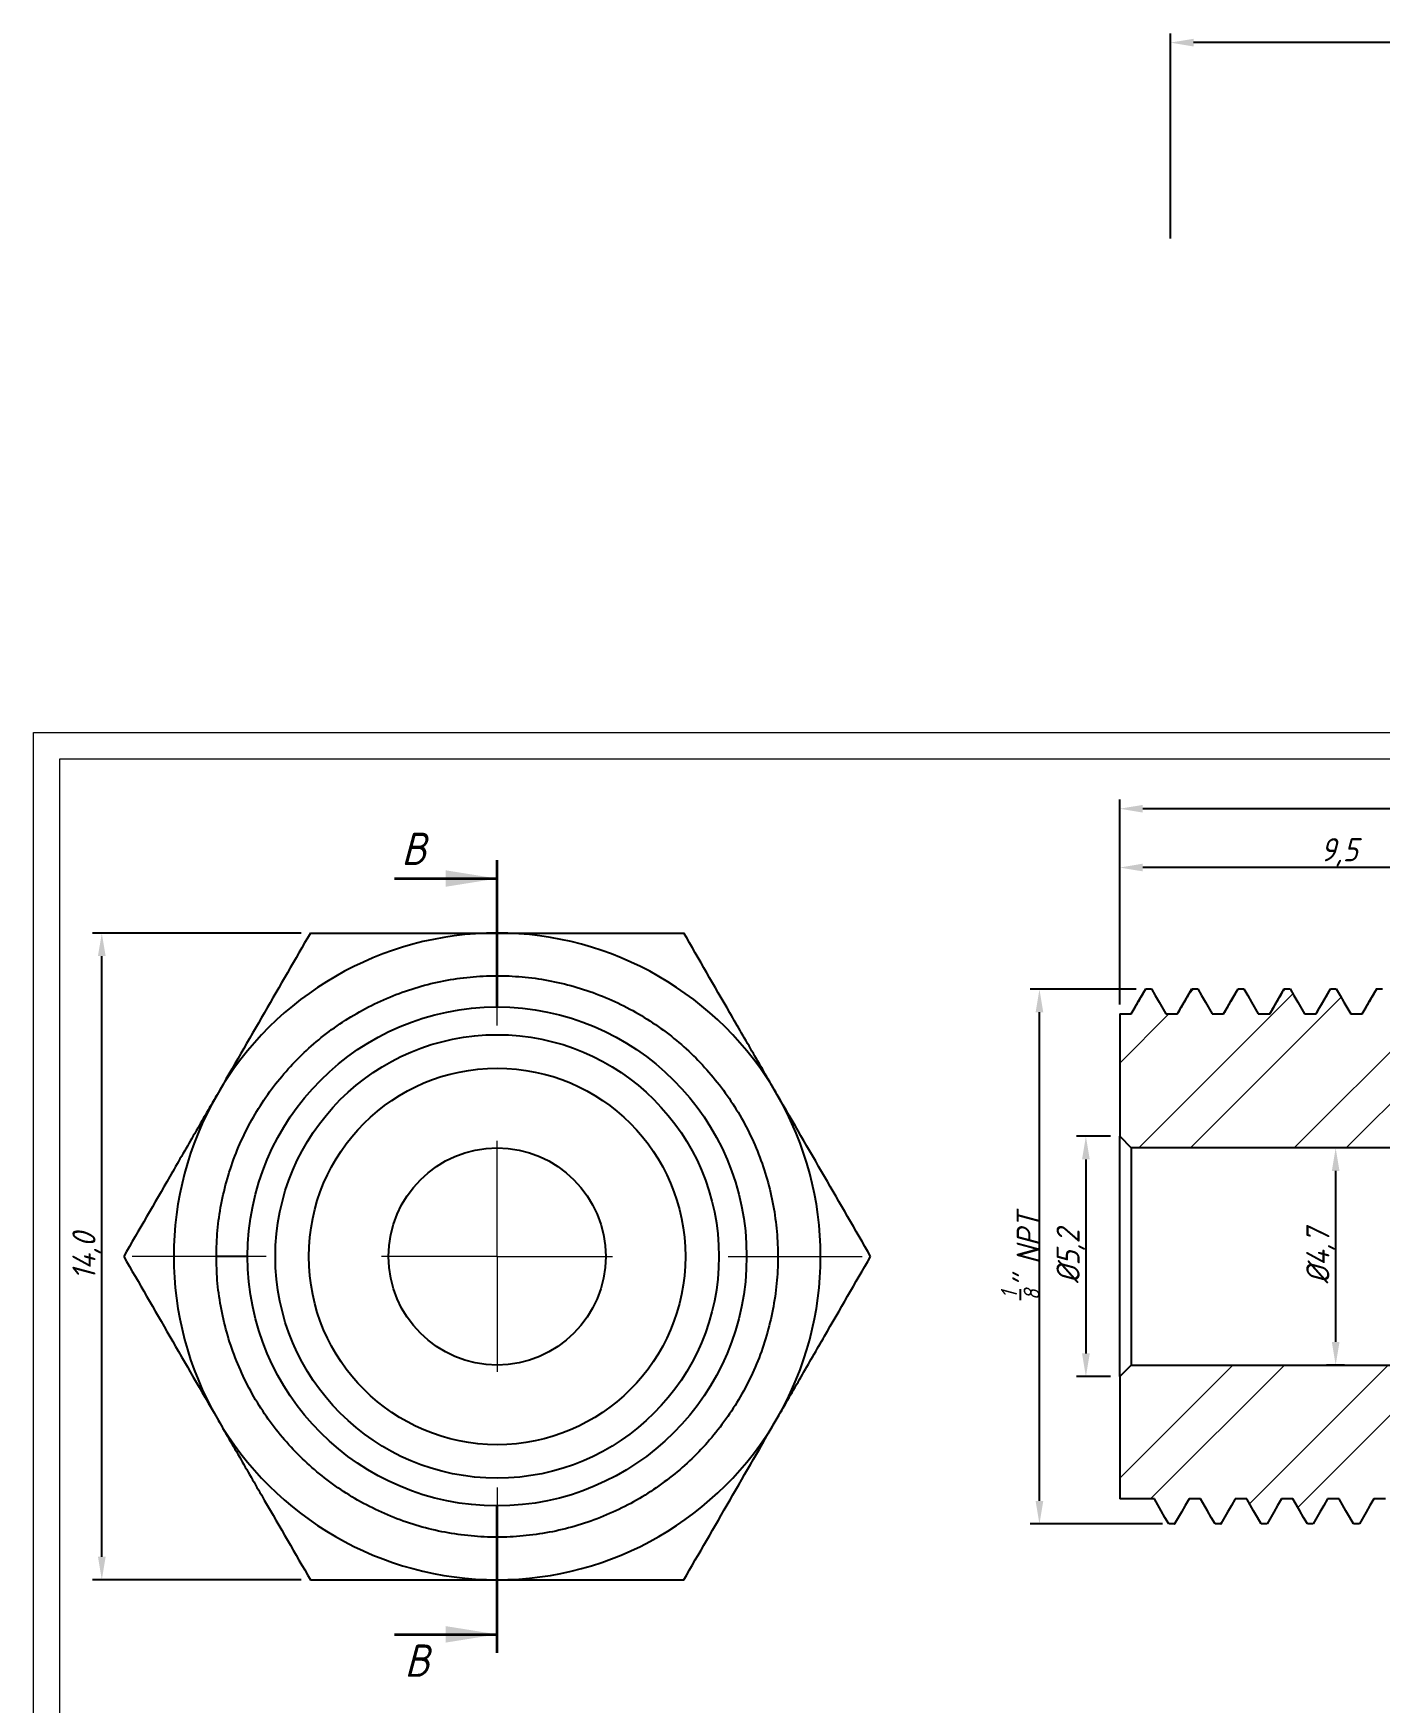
# Model space of a CAD drawing. Header units: millimetres. Extents: x 1419 to 2871, y 617 to 1285.
# Drawn here: x 1419.4 to 1448.54, y 647.47 to 683.6 of the extents above; entities that cross this region are included whole.
import ezdxf

# ---------------------------------------------------------------- set-up
doc = ezdxf.new("R2010")
doc.units = ezdxf.units.MM
doc.linetypes.add('PHANTOM', pattern=[12.7, 6.35, -1.27, 1.27, -1.27, 1.27, -1.27])
doc.linetypes.add('SLD-Solid', pattern=[0])
doc.styles.add('GENISO', font='geniso.shx', dxfattribs={"oblique": 15})
doc.dimstyles.new('Scale', dxfattribs={"dimscale": 0.2, "dimtxt": 2.5, "dimasz": 2.5, "dimexe": 1, "dimexo": 1, "dimgap": 0.2, "dimtad": 1, "dimdec": 1, "dimzin": 0, "dimtxsty": 'GENISO', "dimcen": 2.5, "dimclrd": 1, "dimclre": 1, "dimclrt": 7, "dimadec": 0, "dimazin": 0, "dimtfac": 1, "dimtdec": 1, "dimtmove": 0, "dimatfit": 3, "dimfxl": 1, "dimtzin": 0, "dimlwd": -1, "dimlwe": -1, "dimarcsym": 0})
pattern_1 = [(45, (1417.4117, 596.5226), (-1.6838, 1.6838), []), (45, (1418.5343, 596.5226), (-1.6838, 1.6838), [])]

# ---------------------------------------------------------------- blocks, each defined once
blk = doc.blocks.new('SW_CENTERMARKSYMBOL_0')
at = {"color": 0, "linetype": 'Continuous', "lineweight": 0}
for p, q in [((0, 20), (0, 31.6)), ((0, 0), (0, 10)), ((-20, 0), (-31.6, 0)), ((0, 0), (-10, 0)), ((0, 0), (0, -10)), ((0, 0), (10, 0)), ((20, 0), (31.6, 0)), ((0, -20), (0, -31.6))]:
    blk.add_line(p, q, dxfattribs=at)
blk = doc.blocks.new('*D58')
at = {"color": 1, "transparency": 16777216}
for p, q in [((1442.912, 662.577), (1442.912, 667.018)), ((1469.712, 662.727), (1469.712, 667.018)), ((1469.212, 666.818), (1443.412, 666.818))]:
    blk.add_line(p, q, dxfattribs=at)
for points in [[(1443.412, 666.901), (1443.412, 666.735), (1442.912, 666.818)], [(1469.212, 666.901), (1469.212, 666.735), (1469.712, 666.818)]]:
    blk.add_solid(points, dxfattribs=at)
at = {"layer": 'Defpoints', "color": 0, "transparency": 16777216}
for p in [(1442.912, 666.818), (1442.912, 662.377), (1469.712, 662.527)]:
    blk.add_point(p, dxfattribs=at)
at = {"color": 7, "transparency": 16777216, "insert": (1456.312, 667.146), "char_height": 0.5, "attachment_point": 5, "style": 'GENISO'}
blk.add_mtext('26,8', dxfattribs=at)
blk = doc.blocks.new('*D61')
at = {"color": 1, "transparency": 16777216}
for p, q in [((1442.912, 662.577), (1442.912, 665.745)), ((1451.912, 665.545), (1443.412, 665.545)), ((1452.412, 664.327), (1452.412, 665.745))]:
    blk.add_line(p, q, dxfattribs=at)
for points in [[(1443.412, 665.629), (1443.412, 665.462), (1442.912, 665.545)], [(1451.912, 665.629), (1451.912, 665.462), (1452.412, 665.545)]]:
    blk.add_solid(points, dxfattribs=at)
at = {"layer": 'Defpoints', "color": 0, "transparency": 16777216}
for p in [(1442.912, 665.545), (1452.412, 664.127), (1442.912, 662.377)]:
    blk.add_point(p, dxfattribs=at)
at = {"color": 7, "transparency": 16777216, "insert": (1447.662, 665.873), "char_height": 0.5, "attachment_point": 5, "style": 'GENISO'}
blk.add_mtext('9,5', dxfattribs=at)
blk = doc.blocks.new('*D64')
at = {"color": 1, "transparency": 16777216}
for p, q in [((1448.197, 659.477), (1447.386, 659.477)), ((1447.586, 658.977), (1447.586, 655.277)), ((1447.774, 654.777), (1447.386, 654.777))]:
    blk.add_line(p, q, dxfattribs=at)
for points in [[(1447.503, 658.977), (1447.669, 658.977), (1447.586, 659.477)], [(1447.503, 655.277), (1447.669, 655.277), (1447.586, 654.777)]]:
    blk.add_solid(points, dxfattribs=at)
at = {"layer": 'Defpoints', "color": 0, "transparency": 16777216}
for p in [(1448.397, 659.477), (1447.586, 654.777), (1447.974, 654.777)]:
    blk.add_point(p, dxfattribs=at)
at = {"color": 7, "transparency": 16777216, "insert": (1447.259, 657.127), "char_height": 0.5, "attachment_point": 5, "rotation": 90, "style": 'GENISO'}
blk.add_mtext('%%C4,7', dxfattribs=at)
blk = doc.blocks.new('*D70')
at = {"color": 1, "transparency": 16777216}
for p, q in [((1442.712, 659.727), (1441.98, 659.727)), ((1442.18, 659.227), (1442.18, 655.027)), ((1442.712, 654.527), (1441.98, 654.527))]:
    blk.add_line(p, q, dxfattribs=at)
for points in [[(1442.097, 659.227), (1442.264, 659.227), (1442.18, 659.727)], [(1442.097, 655.027), (1442.264, 655.027), (1442.18, 654.527)]]:
    blk.add_solid(points, dxfattribs=at)
at = {"layer": 'Defpoints', "color": 0, "transparency": 16777216}
for p in [(1442.912, 659.727), (1442.18, 654.527), (1442.912, 654.527)]:
    blk.add_point(p, dxfattribs=at)
at = {"color": 7, "transparency": 16777216, "insert": (1441.853, 657.127), "char_height": 0.5, "attachment_point": 5, "rotation": 90, "style": 'GENISO'}
blk.add_mtext('%%C5,2', dxfattribs=at)
blk = doc.blocks.new('*D72')
at = {"color": 1, "transparency": 16777216}
for p, q in [((1443.268, 662.912), (1440.975, 662.912)), ((1441.175, 651.836), (1441.175, 662.412)), ((1443.837, 651.336), (1440.975, 651.336))]:
    blk.add_line(p, q, dxfattribs=at)
for points in [[(1441.092, 662.412), (1441.258, 662.412), (1441.175, 662.912)], [(1441.092, 651.836), (1441.258, 651.836), (1441.175, 651.336)]]:
    blk.add_solid(points, dxfattribs=at)
at = {"layer": 'Defpoints', "color": 0, "transparency": 16777216}
for p in [(1441.175, 662.912), (1443.468, 662.912), (1444.037, 651.336)]:
    blk.add_point(p, dxfattribs=at)
at = {"color": 7, "transparency": 16777216, "insert": (1440.762, 657.124), "char_height": 0.5, "attachment_point": 5, "rotation": 90, "style": 'GENISO'}
blk.add_mtext('{\\H0.7x;\\S1/8;}" NPT', dxfattribs=at)
blk = doc.blocks.new('*D75')
at = {"color": 1, "transparency": 16777216}
for p, q in [((1425.196, 664.127), (1420.682, 664.127)), ((1420.882, 650.627), (1420.882, 663.627)), ((1425.196, 650.127), (1420.682, 650.127))]:
    blk.add_line(p, q, dxfattribs=at)
for points in [[(1420.798, 663.627), (1420.965, 663.627), (1420.882, 664.127)], [(1420.798, 650.627), (1420.965, 650.627), (1420.882, 650.127)]]:
    blk.add_solid(points, dxfattribs=at)
at = {"layer": 'Defpoints', "color": 0, "transparency": 16777216}
for p in [(1420.882, 664.127), (1425.396, 664.127), (1425.396, 650.127)]:
    blk.add_point(p, dxfattribs=at)
at = {"color": 7, "transparency": 16777216, "insert": (1420.554, 657.127), "char_height": 0.5, "attachment_point": 5, "rotation": 90, "style": 'GENISO'}
blk.add_mtext('14,0', dxfattribs=at)

msp = doc.modelspace()

# ---------------------------------------------------------------- hatches: boundary and pattern name
at = {"linetype": 'Continuous', "lineweight": 18, "true_color": 0xf26722}
h = msp.add_hatch(dxfattribs=at)
h.set_pattern_fill('ANSI32', color=30, scale=0.25, style=0)
h.set_pattern_definition(pattern_1)
h.paths.add_polyline_path([(1452.412, 662.377), (1450.912, 662.377), (1450.6, 662.918), (1450.475, 662.918), (1450.162, 662.377), (1449.912, 662.377), (1449.6, 662.918), (1449.475, 662.918), (1449.162, 662.377), (1448.912, 662.377), (1448.6, 662.918), (1448.475, 662.918), (1448.162, 662.377), (1447.912, 662.377), (1447.6, 662.918), (1447.475, 662.918), (1447.162, 662.377), (1446.912, 662.377), (1446.6, 662.918), (1446.475, 662.918), (1446.162, 662.377), (1445.912, 662.377), (1445.6, 662.918), (1445.475, 662.918), (1445.162, 662.377), (1444.912, 662.377), (1444.6, 662.918), (1444.475, 662.918), (1444.162, 662.377), (1443.912, 662.377), (1443.6, 662.918), (1443.475, 662.918), (1443.162, 662.377), (1442.912, 662.377), (1442.912, 659.727), (1443.162, 659.477), (1460.212, 659.477), (1460.212, 661.202), (1466.712, 661.202), (1469.712, 661.927), (1469.712, 662.527), (1468.2, 662.527), (1467.809, 663.203), (1467.653, 663.203), (1467.262, 662.527), (1466.95, 662.527), (1466.559, 663.203), (1466.403, 663.203), (1466.012, 662.527), (1465.7, 662.527), (1465.309, 663.203), (1465.153, 663.203), (1464.762, 662.527), (1464.45, 662.527), (1464.059, 663.203), (1463.903, 663.203), (1463.512, 662.527), (1463.2, 662.527), (1462.809, 663.203), (1462.653, 663.203), (1462.262, 662.527), (1461.95, 662.527), (1461.559, 663.203), (1461.403, 663.203), (1461.012, 662.527), (1458.712, 662.527), (1458.712, 664.127), (1452.412, 664.127)], flags=0)
h = msp.add_hatch(dxfattribs=at)
h.set_pattern_fill('ANSI32', color=30, scale=0.25, style=0)
h.set_pattern_definition(pattern_1)
h.paths.add_polyline_path([(1452.412, 650.127), (1458.712, 650.127), (1458.712, 651.727), (1460.387, 651.727), (1460.778, 651.05), (1460.934, 651.05), (1461.325, 651.727), (1461.637, 651.727), (1462.028, 651.05), (1462.184, 651.05), (1462.575, 651.727), (1462.887, 651.727), (1463.278, 651.05), (1463.434, 651.05), (1463.825, 651.727), (1464.137, 651.727), (1464.528, 651.05), (1464.684, 651.05), (1465.075, 651.727), (1465.387, 651.727), (1465.778, 651.05), (1465.934, 651.05), (1466.325, 651.727), (1466.637, 651.727), (1467.028, 651.05), (1467.184, 651.05), (1467.575, 651.727), (1469.712, 651.727), (1469.712, 652.327), (1466.712, 653.052), (1460.212, 653.052), (1460.212, 654.777), (1443.162, 654.777), (1442.912, 654.527), (1442.912, 651.877), (1443.662, 651.877), (1443.975, 651.336), (1444.1, 651.336), (1444.412, 651.877), (1444.662, 651.877), (1444.975, 651.336), (1445.1, 651.336), (1445.412, 651.877), (1445.662, 651.877), (1445.975, 651.336), (1446.1, 651.336), (1446.412, 651.877), (1446.662, 651.877), (1446.975, 651.336), (1447.1, 651.336), (1447.412, 651.877), (1447.662, 651.877), (1447.975, 651.336), (1448.1, 651.336), (1448.412, 651.877), (1448.662, 651.877), (1448.975, 651.336), (1449.1, 651.336), (1449.412, 651.877), (1449.662, 651.877), (1449.975, 651.336), (1450.1, 651.336), (1450.412, 651.877), (1452.412, 651.877)], flags=0)

# ---------------------------------------------------------------- linework, layer by layer
at = {"color": 1}
for p, q in [((1444.01, 679.16), (1444.01, 683.601)), ((1470.31, 683.401), (1444.51, 683.401))]:
    msp.add_line(p, q, dxfattribs=at)
at = {"color": 240, "linetype": 'PHANTOM', "lineweight": 35, "true_color": 0xed1f24}
for p, q in [((1429.438, 662.529), (1429.438, 665.704)), ((1429.438, 648.55), (1429.438, 651.727))]:
    msp.add_line(p, q, dxfattribs=at)
at = {"color": 240, "linetype": 'Continuous', "lineweight": 35, "true_color": 0xed1f24}
for p, q in [((1427.215, 665.307), (1429.438, 665.307)), ((1427.215, 648.947), (1429.438, 648.947))]:
    msp.add_line(p, q, dxfattribs=at)
at = {"color": 5, "linetype": 'Continuous', "lineweight": 25}
for p, q in [((1443.468, 662.909), (1443.475, 662.918)), ((1443.475, 662.918), (1443.6, 662.918)), ((1444.475, 662.918), (1444.6, 662.918)), ((1445.468, 662.908), (1445.475, 662.918)), ((1445.475, 662.918), (1445.6, 662.918)), ((1446.475, 662.918), (1446.6, 662.918)), ((1447.468, 662.906), (1447.475, 662.918)), ((1447.475, 662.918), (1447.6, 662.918)), ((1448.475, 662.918), (1448.6, 662.918)), ((1442.912, 662.377), (1442.912, 659.727)), ((1442.912, 662.377), (1443.162, 662.377)), ((1443.912, 662.377), (1444.162, 662.377)), ((1444.912, 662.377), (1445.162, 662.377)), ((1445.912, 662.377), (1446.162, 662.377)), ((1446.912, 662.377), (1447.162, 662.377)), ((1447.912, 662.377), (1448.162, 662.377)), ((1442.912, 659.727), (1443.162, 659.477)), ((1442.912, 654.527), (1442.912, 659.727)), ((1460.212, 659.477), (1443.162, 659.477)), ((1443.162, 659.477), (1443.162, 654.777)), ((1424.038, 657.127), (1423.361, 657.127)), ((1443.162, 654.777), (1442.912, 654.527)), ((1443.162, 654.777), (1460.212, 654.777)), ((1442.912, 654.527), (1442.912, 651.877)), ((1443.662, 651.877), (1442.912, 651.877)), ((1444.662, 651.877), (1444.412, 651.877)), ((1445.662, 651.877), (1445.412, 651.877)), ((1446.662, 651.877), (1446.412, 651.877)), ((1447.662, 651.877), (1447.412, 651.877)), ((1448.662, 651.877), (1448.412, 651.877)), ((1444.1, 651.336), (1443.975, 651.336)), ((1445.1, 651.336), (1444.975, 651.336)), ((1446.1, 651.336), (1445.975, 651.336)), ((1447.1, 651.336), (1446.975, 651.336)), ((1448.1, 651.336), (1447.975, 651.336))]:
    msp.add_line(p, q, dxfattribs=at)
at = {"color": 7, "linetype": 'SLD-Solid', "lineweight": 15}
for points in [[(1419.401, 668.466), (1477.665, 668.466), (1477.665, 627.767), (1419.401, 627.767)], [(1419.972, 667.895), (1477.093, 667.895), (1477.093, 628.338), (1419.972, 628.338)]]:
    msp.add_lwpolyline(points, close=True, dxfattribs=at)
at = {"color": 5, "linetype": 'Continuous', "lineweight": 25, "flags": 128}
for points in [[(1443.162, 662.377), (1443.245, 662.521), (1443.328, 662.664), (1443.475, 662.918)], [(1443.6, 662.918), (1443.683, 662.774), (1443.766, 662.631), (1443.912, 662.377)], [(1444.162, 662.377), (1444.245, 662.521), (1444.328, 662.664), (1444.475, 662.918)], [(1444.6, 662.918), (1444.683, 662.774), (1444.766, 662.631), (1444.912, 662.377)], [(1445.162, 662.377), (1445.245, 662.521), (1445.328, 662.664), (1445.475, 662.918)], [(1445.6, 662.918), (1445.683, 662.774), (1445.766, 662.631), (1445.912, 662.377)], [(1446.162, 662.377), (1446.245, 662.521), (1446.328, 662.664), (1446.475, 662.918)], [(1446.6, 662.918), (1446.683, 662.774), (1446.766, 662.631), (1446.912, 662.377)], [(1447.162, 662.377), (1447.245, 662.521), (1447.328, 662.664), (1447.475, 662.918)], [(1447.6, 662.918), (1447.683, 662.774), (1447.766, 662.631), (1447.912, 662.377)], [(1448.162, 662.377), (1448.245, 662.521), (1448.328, 662.664), (1448.475, 662.918)], [(1443.975, 651.336), (1443.892, 651.479), (1443.809, 651.623), (1443.662, 651.877)], [(1444.412, 651.877), (1444.329, 651.733), (1444.246, 651.589), (1444.1, 651.336)], [(1444.975, 651.336), (1444.892, 651.479), (1444.809, 651.623), (1444.662, 651.877)], [(1445.412, 651.877), (1445.329, 651.733), (1445.246, 651.589), (1445.1, 651.336)], [(1445.975, 651.336), (1445.892, 651.479), (1445.809, 651.623), (1445.662, 651.877)], [(1446.412, 651.877), (1446.329, 651.733), (1446.246, 651.589), (1446.1, 651.336)], [(1446.975, 651.336), (1446.892, 651.479), (1446.809, 651.623), (1446.662, 651.877)], [(1447.412, 651.877), (1447.329, 651.733), (1447.246, 651.589), (1447.1, 651.336)], [(1447.975, 651.336), (1447.892, 651.479), (1447.809, 651.623), (1447.662, 651.877)], [(1448.412, 651.877), (1448.329, 651.733), (1448.246, 651.589), (1448.1, 651.336)]]:
    msp.add_lwpolyline(points, dxfattribs=at)
at = {"color": 5, "linetype": 'Continuous', "lineweight": 25}
for radius in [5.4, 4.8, 4.075, 2.35]:
    msp.add_circle((1429.438, 657.127), radius, dxfattribs=at)
for start, end in [(90, 150), (30, 90), (150, 210), (330, 30), (210, 270), (270, 330)]:
    msp.add_arc((1429.438, 657.127), 7, start, end, dxfattribs=at)
for points, knots in [([(1425.396, 664.127), (1425.066, 663.555), (1424.733, 662.979), (1424.061, 661.813), (1423.72, 661.224), (1423.376, 660.627)], [0, 0, 0, 0, 0.5, 0.5, 1, 1, 1, 1]), ([(1425.396, 664.127), (1426.052, 664.127), (1426.726, 664.127), (1428.075, 664.127), (1428.754, 664.127), (1429.438, 664.127)], [0, 0, 0, 0, 0.5, 0.5, 1, 1, 1, 1]), ([(1429.438, 664.127), (1430.121, 664.127), (1430.815, 664.127), (1432.165, 664.127), (1432.827, 664.127), (1433.479, 664.127)], [0, 0, 0, 0, 0.5, 0.5, 1, 1, 1, 1]), ([(1435.5, 660.627), (1435.328, 660.924), (1435.156, 661.223), (1434.814, 661.814), (1434.645, 662.107), (1434.14, 662.981), (1433.808, 663.557), (1433.479, 664.127)], [0, 0, 0, 0, 0.25, 0.25, 0.5, 0.5, 1, 1, 1, 1]), ([(1423.361, 657.127), (1423.366, 657.315), (1423.376, 657.692), (1423.459, 658.258), (1423.591, 658.818), (1423.779, 659.366), (1424.018, 659.895), (1424.305, 660.396), (1424.635, 660.864), (1425.004, 661.295), (1425.41, 661.688), (1425.853, 662.045), (1426.333, 662.361), (1426.844, 662.632), (1427.38, 662.854), (1427.933, 663.024), (1428.496, 663.139), (1429.061, 663.201), (1429.627, 663.209), (1430.192, 663.165), (1430.756, 663.068), (1431.314, 662.916), (1431.856, 662.712), (1432.376, 662.456), (1432.867, 662.154), (1433.323, 661.811), (1433.741, 661.429), (1434.122, 661.011), (1434.466, 660.555), (1434.768, 660.064), (1435.023, 659.544), (1435.227, 659.002), (1435.379, 658.445), (1435.476, 657.88), (1435.52, 657.315), (1435.511, 656.749), (1435.45, 656.184), (1435.334, 655.621), (1435.165, 655.068), (1434.943, 654.532), (1434.671, 654.021), (1434.355, 653.541), (1433.999, 653.098), (1433.605, 652.692), (1433.174, 652.323), (1432.706, 651.993), (1432.204, 651.706), (1431.676, 651.468), (1431.128, 651.281), (1430.567, 651.147), (1430.002, 651.068), (1429.437, 651.042), (1428.871, 651.068), (1428.306, 651.147), (1427.746, 651.281), (1427.197, 651.468), (1426.669, 651.707), (1426.168, 651.994), (1425.7, 652.325), (1425.269, 652.694), (1424.876, 653.1), (1424.519, 653.543), (1424.203, 654.023), (1423.932, 654.534), (1423.71, 655.07), (1423.541, 655.623), (1423.426, 656.186), (1423.364, 656.72), (1423.365, 657.065), (1423.365, 657.221)], [0, 0, 0, 0, 0.014706, 0.02962, 0.044682, 0.059823, 0.074976, 0.090071, 0.105042, 0.119823, 0.134476, 0.149328, 0.164348, 0.17947, 0.194626, 0.209748, 0.224768, 0.239619, 0.254272, 0.269054, 0.284025, 0.29912, 0.314273, 0.329414, 0.344475, 0.35939, 0.374096, 0.388801, 0.403716, 0.418778, 0.433919, 0.449072, 0.464167, 0.479137, 0.493919, 0.508572, 0.523424, 0.538444, 0.553566, 0.568722, 0.583844, 0.598864, 0.613715, 0.628368, 0.64315, 0.658121, 0.673216, 0.688369, 0.70351, 0.718571, 0.733486, 0.748191, 0.762897, 0.777812, 0.792874, 0.808015, 0.823168, 0.838263, 0.853233, 0.868015, 0.882668, 0.89752, 0.91254, 0.927662, 0.942818, 0.95794, 0.972959, 0.987811, 1, 1, 1, 1]), ([(1443.468, 662.912), (1443.416, 662.822), (1443.312, 662.643), (1443.209, 662.465), (1443.158, 662.377)], [0, 0, 0, 0, 0.506145, 1, 1, 1, 1]), ([(1444.468, 662.912), (1444.416, 662.822), (1444.312, 662.643), (1444.209, 662.465), (1444.158, 662.377)], [0, 0, 0, 0, 0.506145, 1, 1, 1, 1]), ([(1445.468, 662.912), (1445.416, 662.822), (1445.312, 662.643), (1445.209, 662.465), (1445.158, 662.377)], [0, 0, 0, 0, 0.506145, 1, 1, 1, 1]), ([(1446.468, 662.912), (1446.416, 662.822), (1446.312, 662.643), (1446.209, 662.465), (1446.158, 662.377)], [0, 0, 0, 0, 0.506146, 1, 1, 1, 1]), ([(1447.468, 662.912), (1447.416, 662.822), (1447.312, 662.643), (1447.209, 662.465), (1447.158, 662.377)], [0, 0, 0, 0, 0.506146, 1, 1, 1, 1]), ([(1448.468, 662.912), (1448.416, 662.822), (1448.312, 662.643), (1448.209, 662.465), (1448.158, 662.377)], [0, 0, 0, 0, 0.506146, 1, 1, 1, 1]), ([(1448.468, 662.907), (1448.469, 662.912), (1448.471, 662.918), (1448.474, 662.918), (1448.475, 662.918)], [0, 0, 0, 0, 0.591817, 1, 1, 1, 1]), ([(1423.376, 660.627), (1423.204, 660.33), (1423.031, 660.031), (1422.69, 659.44), (1422.521, 659.146), (1422.016, 658.272), (1421.684, 657.697), (1421.355, 657.127)], [0, 0, 0, 0, 0.25, 0.25, 0.5, 0.5, 1, 1, 1, 1]), ([(1437.521, 657.127), (1437.191, 657.699), (1436.858, 658.275), (1436.185, 659.44), (1435.845, 660.03), (1435.5, 660.627)], [0, 0, 0, 0, 0.5, 0.5, 1, 1, 1, 1]), ([(1421.355, 657.127), (1421.685, 656.555), (1422.018, 655.979), (1422.69, 654.813), (1423.031, 654.224), (1423.376, 653.627)], [0, 0, 0, 0, 0.5, 0.5, 1, 1, 1, 1]), ([(1435.5, 653.627), (1435.672, 653.924), (1435.844, 654.223), (1436.185, 654.814), (1436.355, 655.107), (1436.859, 655.981), (1437.191, 656.557), (1437.521, 657.127)], [0, 0, 0, 0, 0.25, 0.25, 0.5, 0.5, 1, 1, 1, 1]), ([(1423.376, 653.627), (1423.547, 653.33), (1423.72, 653.031), (1424.061, 652.44), (1424.23, 652.146), (1424.735, 651.272), (1425.067, 650.697), (1425.396, 650.127)], [0, 0, 0, 0, 0.25, 0.25, 0.5, 0.5, 1, 1, 1, 1]), ([(1433.479, 650.127), (1433.809, 650.699), (1434.142, 651.275), (1434.815, 652.44), (1435.155, 653.03), (1435.5, 653.627)], [0, 0, 0, 0, 0.5, 0.5, 1, 1, 1, 1]), ([(1444.1, 651.336), (1444.105, 651.337), (1444.111, 651.338), (1444.117, 651.373), (1444.118, 651.378)], [0, 0, 0, 0, 0.862624, 1, 1, 1, 1]), ([(1445.1, 651.336), (1445.105, 651.336), (1445.111, 651.336), (1445.117, 651.374), (1445.118, 651.376)], [0, 0, 0, 0, 0.962723, 1, 1, 1, 1]), ([(1425.396, 650.127), (1426.052, 650.127), (1426.726, 650.127), (1428.075, 650.127), (1428.754, 650.127), (1429.438, 650.127)], [0, 0, 0, 0, 0.5, 0.5, 1, 1, 1, 1]), ([(1429.438, 650.127), (1430.121, 650.127), (1430.815, 650.127), (1432.165, 650.127), (1432.827, 650.127), (1433.479, 650.127)], [0, 0, 0, 0, 0.5, 0.5, 1, 1, 1, 1])]:
    msp.add_open_spline(points, degree=3, knots=knots, dxfattribs=at)
at = {"color": 1}
msp.add_solid([(1444.51, 683.484), (1444.51, 683.317), (1444.01, 683.401)], dxfattribs=at)
at = {"color": 240, "linetype": 'Continuous', "lineweight": 35, "true_color": 0xed1f24}
for points in [[(1429.438, 665.307), (1428.326, 665.485), (1428.326, 665.129)], [(1429.438, 648.947), (1428.326, 649.125), (1428.326, 648.769)]]:
    msp.add_solid(points, dxfattribs=at)

# ---------------------------------------------------------------- block references
at = {"color": 240, "linetype": 'Continuous', "lineweight": 0, "true_color": 0xed1f24, "xscale": 0.249999999999999, "yscale": 0.249999999999999, "zscale": 0.249999999999999}
msp.add_blockref('SW_CENTERMARKSYMBOL_0', (1429.438, 657.127), dxfattribs=at)

# ---------------------------------------------------------------- texts
at = {"color": 7, "char_height": 0.7, "attachment_point": 5, "style": 'GENISO'}
for insert in [(1427.632, 665.95), (1427.701, 648.378)]:
    msp.add_mtext('B', dxfattribs=dict(at, insert=insert))

# ---------------------------------------------------------------- dimensions: what is measured, and where the dimension line sits
for base, p1, picture, middle in [((1442.912, 666.818), (1469.712, 662.527), '*D58', (1456.312, 667.146)), ((1442.912, 665.545), (1452.412, 664.127), '*D61', (1447.662, 665.873))]:
    dim = msp.add_linear_dim(base=base, p1=p1, p2=(1442.912, 662.377), dimstyle='Scale')
    dim.commit()
    dim.dimension.update_dxf_attribs({"geometry": picture, "text_midpoint": middle})
dim = msp.add_linear_dim(base=(1420.882, 664.127), p1=(1425.396, 650.127), p2=(1425.396, 664.127), angle=90, dimstyle='Scale')
dim.commit()
dim.dimension.update_dxf_attribs({"geometry": '*D75', "text_midpoint": (1420.554, 657.127)})
for base, p1, p2, text, picture, middle in [((1441.175, 662.912), (1444.037, 651.336), (1443.468, 662.912), '{\\H0.7x;\\S1/8;}" NPT', '*D72', (1440.762, 657.124)), ((1442.18, 654.527), (1442.912, 659.727), (1442.912, 654.527), '%%C<>', '*D70', (1441.853, 657.127)), ((1447.586, 654.777), (1448.397, 659.477), (1447.974, 654.777), '%%C<>', '*D64', (1447.259, 657.127))]:
    dim = msp.add_linear_dim(base=base, p1=p1, p2=p2, angle=90, text=text, dimstyle='Scale')
    dim.commit()
    dim.dimension.update_dxf_attribs({"geometry": picture, "text_midpoint": middle})

doc.saveas('drawing.dxf')
